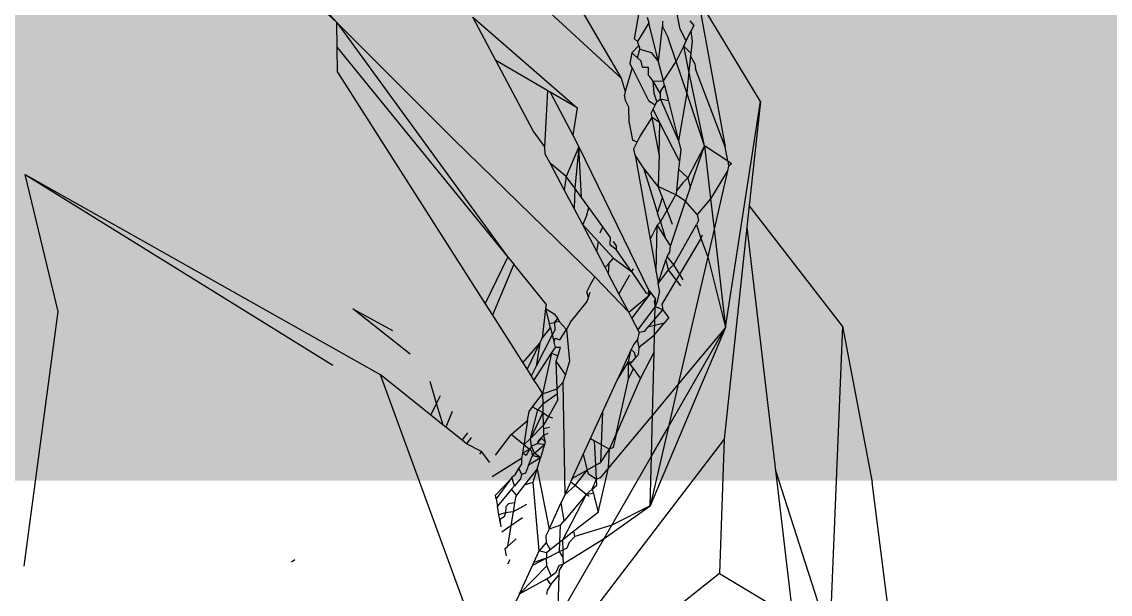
# Model space of a CAD drawing. Header units: millimetres. Extents: x 0 to 460473, y -68369 to 85219.
# Drawn here: x 228584.7 to 228595.25, y -29863.25 to -29857.71 of the extents above; entities that cross this region are included whole.
import ezdxf

# ---------------------------------------------------------------- set-up
doc = ezdxf.new("R2010")
doc.units = ezdxf.units.MM
doc.header["$LTSCALE"] = 50
doc.linetypes.add('HIDDEN2', pattern=[0.1875, 0.125, -0.0625])
doc.layers.add('fur', color=6, linetype='Continuous')
doc.layers.add('hid', color=8, linetype='HIDDEN2')

msp = doc.modelspace()

# ---------------------------------------------------------------- linework, layer by layer
at = {"layer": 'fur', "color": 40, "lineweight": 50, "true_color": 0xf8d731, "const_width": 20}
msp.add_lwpolyline([(227948.79534532, -29852.15140199), (229958.57693828, -29852.15140199), (229958.57693828, -31062.19639215), (227948.79534532, -31062.19639215)], close=True, dxfattribs=at)
at = {"layer": 'hid'}
for p, q in [((228586.8116174, -29854.85571294), (228590.50972174, -29858.25185053)), ((228591.08976151, -29856.57325505), (228591.51576977, -29858.91649292)), ((228587.7531409, -29857.71207576), (228586.95692863, -29856.97225248)), ((228587.7531409, -29857.71207576), (228587.08093787, -29856.97443516)), ((228591.8575168, -29858.47720977), (228590.96689811, -29857.0040666)), ((228589.85706965, -29857.13043255), (228590.50972174, -29858.25185053)), ((228590.6362042, -29857.87121588), (228590.70996572, -29857.45488951)), ((228591.08049434, -29857.77620559), (228591.03037934, -29857.53402237)), ((228589.07165159, -29857.66006729), (228590.08178681, -29858.5411428)), ((228589.29450231, -29858.08197728), (228589.07165159, -29857.66006729)), ((228590.76207355, -29857.66152201), (228590.77591426, -29857.71640705)), ((228587.75648974, -29857.95434289), (228587.7531409, -29857.71207576)), ((228587.7531409, -29857.71207576), (228589.41154136, -29859.98722105)), ((228588.89299679, -29858.85432435), (228587.7531409, -29857.71207576)), ((228590.77591426, -29857.71640705), (228590.66736443, -29857.89787527)), ((228590.87130786, -29858.09468835), (228590.77591426, -29857.71640705)), ((228590.87130786, -29858.09468835), (228590.90767195, -29857.75277386)), ((228590.90900547, -29857.70032224), (228590.90767195, -29857.75277386)), ((228590.90767195, -29857.75277386), (228590.96279076, -29857.86191441)), ((228591.13979342, -29857.89071296), (228591.08049434, -29857.77620559)), ((228591.17335449, -29857.69770321), (228591.21194829, -29857.74188618)), ((228591.21194829, -29857.74188618), (228591.18500447, -29857.79746055)), ((228590.6362042, -29857.87121588), (228590.66736443, -29857.89787527)), ((228590.67963057, -29857.93596817), (228590.66736443, -29857.89787527)), ((228591.04299362, -29858.09037241), (228590.96279076, -29857.86191441)), ((228591.11483989, -29857.94218215), (228591.13979342, -29857.89071296)), ((228591.13979342, -29857.89071296), (228591.18500447, -29857.79746055)), ((228591.19611706, -29857.89261622), (228591.18378351, -29858.01004468)), ((228591.18500447, -29857.79746055), (228591.19611706, -29857.89261622)), ((228587.75980655, -29858.19429205), (228587.75648974, -29857.95434289)), ((228587.75648974, -29857.95434289), (228589.41154136, -29859.98722105)), ((228590.61212191, -29858.00714162), (228590.67963057, -29857.93596817)), ((228590.66699971, -29858.05563849), (228590.69103129, -29857.97137348)), ((228590.67963057, -29857.93596817), (228590.69103129, -29857.97137348)), ((228590.69103129, -29857.97137348), (228590.79850452, -29858.00482731)), ((228591.04299362, -29858.09037241), (228591.11483989, -29857.94218215)), ((228591.16529959, -29858.18603113), (228591.11483989, -29857.94218215)), ((228591.18378351, -29858.01004468), (228591.11483989, -29857.94218215)), ((228589.79626906, -29858.37462116), (228589.29450231, -29858.08197728)), ((228589.65469403, -29858.76390679), (228589.29450231, -29858.08197728)), ((228590.61212191, -29858.00714162), (228590.59363921, -29858.11146204)), ((228590.61212191, -29858.00714162), (228590.66699971, -29858.05563849)), ((228590.7037461, -29858.08811218), (228590.66699971, -29858.05563849)), ((228590.71474355, -29858.14561699), (228590.7037461, -29858.08811218)), ((228590.79850452, -29858.00482731), (228590.87130786, -29858.09468835)), ((228590.91722402, -29858.27676788), (228590.87130786, -29858.09468835)), ((228590.91722402, -29858.27676788), (228591.04299362, -29858.09037241)), ((228591.14356088, -29858.39300662), (228591.04299362, -29858.09037241)), ((228591.18075679, -29858.03886227), (228591.16529959, -29858.18603113)), ((228591.18378351, -29858.01004468), (228591.18075679, -29858.03886227)), ((228591.18075679, -29858.03886227), (228591.22190871, -29858.11346673)), ((228587.75980655, -29858.19429205), (228589.19067511, -29860.43931656)), ((228590.61453773, -29858.15265709), (228590.54579896, -29858.38148301)), ((228590.61453773, -29858.15265709), (228590.59363921, -29858.11146204)), ((228590.61453773, -29858.15265709), (228590.77753743, -29858.4739613)), ((228590.71474355, -29858.14561699), (228590.77002062, -29858.14668061)), ((228590.77002062, -29858.14668061), (228590.77029709, -29858.21753603)), ((228591.16529959, -29858.18603113), (228591.14356088, -29858.39300662)), ((228591.31469714, -29858.90800215), (228591.16529959, -29858.18603113)), ((228591.22190871, -29858.11346673), (228591.22749509, -29858.1613022)), ((228591.51576977, -29858.91649292), (228591.22749509, -29858.1613022)), ((228590.50972174, -29858.25185053), (228590.54579896, -29858.38148301)), ((228590.82022756, -29858.2821755), (228590.77029709, -29858.21753603)), ((228590.82022756, -29858.2821755), (228590.91722402, -29858.27676788)), ((228590.89112505, -29858.40361681), (228590.82022756, -29858.2821755)), ((228590.82958607, -29858.40165992), (228590.82022756, -29858.2821755)), ((228590.92933685, -29858.32480107), (228590.91722402, -29858.27676788)), ((228589.76743356, -29858.91888255), (228589.79626906, -29858.37462116)), ((228589.82035364, -29858.38866793), (228589.79626906, -29858.37462116)), ((228589.82035364, -29858.38866793), (228590.03991926, -29858.80497363)), ((228590.08178681, -29858.5411428), (228589.82035364, -29858.38866793)), ((228590.54579896, -29858.38148301), (228590.53945038, -29858.41731581)), ((228590.54888186, -29858.46981009), (228590.53945038, -29858.41731581)), ((228590.85452492, -29858.47910832), (228590.82958607, -29858.40165992)), ((228590.88983076, -29858.45452537), (228590.89112505, -29858.40361681)), ((228590.89112505, -29858.40361681), (228590.89185504, -29858.37490369)), ((228590.89185504, -29858.37490369), (228590.92933685, -29858.32480107)), ((228590.92933685, -29858.32480107), (228590.9662632, -29858.47123172)), ((228591.14356088, -29858.39300662), (228591.06425064, -29858.85979884)), ((228591.31469714, -29858.90800215), (228591.14356088, -29858.39300662)), ((228590.58219247, -29858.53207175), (228590.54888186, -29858.46981009)), ((228590.83827702, -29858.51262126), (228590.77753743, -29858.4739613)), ((228590.81817942, -29858.5540746), (228590.83827702, -29858.51262126)), ((228590.83827702, -29858.51262126), (228590.85452492, -29858.47910832)), ((228590.85452492, -29858.47910832), (228590.88983076, -29858.45452537)), ((228590.9662632, -29858.47123172), (228590.88983076, -29858.45452537)), ((228590.88983076, -29858.45452537), (228591.06425064, -29858.85979884)), ((228590.9662632, -29858.47123172), (228591.06425064, -29858.85979884)), ((228591.52023475, -29860.66799412), (228591.8575168, -29858.47720977)), ((228591.8575168, -29858.47720977), (228591.74916607, -29859.48476963)), ((228590.08178681, -29858.5411428), (228590.03991926, -29858.80497363)), ((228590.58746035, -29858.68453231), (228590.58219247, -29858.53207175)), ((228590.6893553, -29858.81978748), (228590.80831131, -29858.63487555)), ((228590.80002128, -29858.59152762), (228590.81817942, -29858.5540746)), ((228590.80831131, -29858.63487555), (228590.80002128, -29858.59152762)), ((228590.87621811, -29858.98995493), (228590.80831131, -29858.63487555)), ((228590.88400117, -29858.6838221), (228590.80831131, -29858.63487555)), ((228590.88400117, -29858.6838221), (228590.81817942, -29858.5540746)), ((228590.58746035, -29858.68453231), (228590.61785659, -29858.85371337)), ((228590.87621811, -29858.98995493), (228590.88400117, -29858.6838221)), ((228591.07373485, -29859.05782422), (228590.88400117, -29858.6838221)), ((228589.76743356, -29858.91888255), (228589.65469403, -29858.76390679)), ((228590.03991926, -29858.80497363), (228590.09969441, -29858.91830983)), ((228590.66424371, -29858.87158269), (228590.6893553, -29858.81978748)), ((228590.25242753, -29860.17584103), (228588.89299679, -29858.85432435)), ((228589.77318014, -29858.98822949), (228589.76743356, -29858.91888255)), ((228590.09969441, -29858.91830983), (228589.9762839, -29859.20597562)), ((228590.09969441, -29858.91830983), (228590.05796899, -29859.31826284)), ((228590.12292321, -29859.40755121), (228590.09969441, -29858.91830983)), ((228590.09969441, -29858.91830983), (228590.7778832, -29860.30788242)), ((228590.66424371, -29858.87158269), (228590.61785659, -29858.85371337)), ((228590.63274132, -29858.93655959), (228590.66424371, -29858.87158269)), ((228590.64389292, -29858.99862782), (228590.63274132, -29858.93655959)), ((228591.06425064, -29858.85979884), (228591.08562938, -29858.94457575)), ((228591.08562938, -29858.94457575), (228591.07373485, -29859.05782422)), ((228591.31469714, -29858.90800215), (228591.15417274, -29859.21638298)), ((228591.17839159, -29859.31242232), (228591.31469714, -29858.90800215)), ((228591.54134061, -29859.05714411), (228591.31469714, -29858.90800215)), ((228591.31469714, -29858.90800215), (228591.37467539, -29859.42158812)), ((228591.54134061, -29859.05714411), (228591.51576977, -29858.91649292)), ((228589.81924576, -29859.07544279), (228589.77318014, -29858.98822949)), ((228590.72477345, -29859.12204215), (228590.64389292, -29858.99862782)), ((228590.64389292, -29858.99862782), (228590.79001797, -29859.81193858)), ((228590.87621811, -29858.98995493), (228590.86832792, -29859.30030146)), ((228591.07373485, -29859.05782422), (228591.06565288, -29859.13477316)), ((228591.54134061, -29859.05714411), (228591.55023019, -29859.10604081)), ((228591.5788925, -29859.081855), (228591.54134061, -29859.05714411)), ((228589.9762839, -29859.20597562), (228589.81924576, -29859.07544279)), ((228589.9559322, -29859.33422307), (228589.81924576, -29859.07544279)), ((228590.86832792, -29859.30030146), (228590.72477345, -29859.12204215)), ((228590.72477345, -29859.12204215), (228590.861763, -29859.55852105)), ((228591.06565288, -29859.13477316), (228591.04385051, -29859.3423547)), ((228591.15417274, -29859.21638298), (228591.06565288, -29859.13477316)), ((228591.5400092, -29859.1502249), (228591.37467539, -29859.42158812)), ((228591.5400092, -29859.1502249), (228591.40908199, -29859.71620741)), ((228591.55023019, -29859.10604081), (228591.5400092, -29859.1502249)), ((228591.5788925, -29859.081855), (228591.55023019, -29859.10604081)), ((228585.05055185, -29860.51256749), (228584.73193363, -29859.18441034)), ((228584.73193363, -29859.18441034), (228588.17207719, -29861.12208738)), ((228584.73193363, -29859.18441034), (228587.7132583, -29861.03249681)), ((228589.9762839, -29859.20597562), (228589.9559322, -29859.33422307)), ((228590.05796899, -29859.31826284), (228589.9762839, -29859.20597562)), ((228591.10754933, -29859.26488397), (228591.04385051, -29859.3423547)), ((228591.15417274, -29859.21638298), (228591.10754933, -29859.26488397)), ((228591.15417274, -29859.21638298), (228591.17839159, -29859.31242232)), ((228590.05191063, -29859.5159333), (228589.9559322, -29859.33422307)), ((228590.05796899, -29859.31826284), (228590.05191063, -29859.5159333)), ((228590.12292321, -29859.40755121), (228590.05796899, -29859.31826284)), ((228590.90839752, -29859.40788217), (228590.86832792, -29859.30030146)), ((228591.03971214, -29859.38175635), (228590.86832792, -29859.30030146)), ((228591.04385051, -29859.3423547), (228591.03971214, -29859.38175635)), ((228591.17839159, -29859.31242232), (228591.13360403, -29859.44530752)), ((228590.19422625, -29859.5055669), (228590.12292321, -29859.40755121)), ((228590.861763, -29859.55852105), (228590.90839752, -29859.40788217)), ((228590.95379729, -29859.52977359), (228590.90839752, -29859.40788217)), ((228590.95379729, -29859.52977359), (228591.03971214, -29859.38175635)), ((228590.98751088, -29859.87876759), (228591.13360403, -29859.44530752)), ((228591.13360403, -29859.44530752), (228591.03971214, -29859.38175635)), ((228591.24376846, -29859.57167292), (228591.13360403, -29859.44530752)), ((228591.37467539, -29859.42158812), (228591.24376846, -29859.57167292)), ((228591.37467539, -29859.42158812), (228591.40908199, -29859.71620741)), ((228590.13559112, -29859.67436058), (228590.05191063, -29859.5159333)), ((228590.17352448, -29859.58783164), (228590.19422625, -29859.5055669)), ((228590.33024113, -29859.69253777), (228590.19422625, -29859.5055669)), ((228590.88820648, -29859.64277583), (228590.861763, -29859.55852105)), ((228590.88820648, -29859.64277583), (228590.95379729, -29859.52977359)), ((228591.00653279, -29859.67136029), (228590.95379729, -29859.52977359)), ((228591.24376846, -29859.57167292), (228591.25855459, -29859.63030702)), ((228591.74916607, -29859.48476963), (228591.7264879, -29859.69565521)), ((228592.65372906, -29860.65580748), (228591.74916607, -29859.48476963)), ((228590.13559112, -29859.67436058), (228590.17352448, -29859.58783164)), ((228590.13559112, -29859.67436058), (228590.28781233, -29859.83761656)), ((228590.27123707, -29859.93117099), (228590.13559112, -29859.67436058)), ((228590.85876433, -29859.67646847), (228590.79001797, -29859.81193858)), ((228590.84722507, -29860.13034495), (228590.85876433, -29859.67646847)), ((228590.88820648, -29859.64277583), (228590.85876433, -29859.67646847)), ((228590.85876433, -29859.67646847), (228590.93962799, -29859.80661609)), ((228590.88820648, -29859.64277583), (228590.93962799, -29859.80661609)), ((228591.01927622, -29860.06039292), (228591.23743904, -29859.66826073)), ((228591.25855459, -29859.63030702), (228591.23743904, -29859.66826073)), ((228591.23743904, -29859.66826073), (228591.28150643, -29859.80511347)), ((228590.30458453, -29859.74929935), (228590.33024113, -29859.69253777)), ((228590.40255679, -29859.79194543), (228590.33024113, -29859.69253777)), ((228590.40255679, -29859.79194543), (228590.39933098, -29859.86602823)), ((228591.29486853, -29859.77430918), (228591.28150643, -29859.80511347)), ((228591.40908199, -29859.71620741), (228591.3474277, -29859.98273145)), ((228591.40908199, -29859.71620741), (228591.52023475, -29860.66799412)), ((228591.7264879, -29859.69565521), (228591.50557031, -29861.74998099)), ((228591.7264879, -29859.69565521), (228592.00523347, -29862.05267166)), ((228590.27123707, -29859.93117099), (228590.28781233, -29859.83761656)), ((228590.28781233, -29859.83761656), (228590.43578228, -29859.99631309)), ((228590.46039591, -29859.911672), (228590.39933098, -29859.86602823)), ((228590.4615442, -29859.87303162), (228590.4331951, -29859.83406195)), ((228590.4615442, -29859.87303162), (228590.46039591, -29859.911672)), ((228590.79001797, -29859.81193858), (228590.84722507, -29860.13034495)), ((228591.28150643, -29859.80511347), (228590.90317195, -29860.44173718)), ((228590.93962799, -29859.80661609), (228590.98751088, -29859.87876759)), ((228590.9811827, -29859.93901855), (228590.98751088, -29859.87876759)), ((228591.28150643, -29859.80511347), (228591.3474277, -29859.98273145)), ((228589.19067511, -29860.43931656), (228589.41154136, -29859.98722105)), ((228589.41154136, -29859.98722105), (228589.46691901, -29860.05524069)), ((228590.3534619, -29860.08684236), (228590.27123707, -29859.93117099)), ((228590.39153935, -29860.04496788), (228590.43578228, -29859.99631309)), ((228590.43578228, -29859.99631309), (228590.61014511, -29860.12575403)), ((228590.61014511, -29860.12575403), (228590.46039591, -29859.911672)), ((228590.95324272, -29859.98044161), (228590.94100329, -29860.01675614)), ((228590.95324272, -29859.98044161), (228590.9811827, -29859.93901855)), ((228591.01927622, -29860.06039292), (228590.95324272, -29859.98044161)), ((228591.3474277, -29859.98273145), (228591.06208305, -29861.21624191)), ((228591.3474277, -29859.98273145), (228591.52023475, -29860.66799412)), ((228589.46691901, -29860.05524069), (228589.26053271, -29860.54892274)), ((228589.78040855, -29860.44029578), (228589.46691901, -29860.05524069)), ((228590.3534619, -29860.08684236), (228590.39153935, -29860.04496788)), ((228590.3534619, -29860.08684236), (228590.3869549, -29860.15025265)), ((228590.3534619, -29860.08684236), (228590.37364698, -29860.12505757)), ((228590.3869549, -29860.15025265), (228590.39153935, -29860.04496788)), ((228590.62567762, -29860.09865522), (228590.61014511, -29860.12575403)), ((228590.86652131, -29860.23774503), (228590.94100329, -29860.01675614)), ((228590.96331943, -29860.10909569), (228590.86652131, -29860.23774503)), ((228590.94100329, -29860.01675614), (228590.96331943, -29860.10909569)), ((228591.01927622, -29860.06039292), (228590.96331943, -29860.10909569)), ((228590.96331943, -29860.10909569), (228591.08287412, -29860.26302984)), ((228591.10842227, -29860.20413249), (228591.01927622, -29860.06039292)), ((228590.21570883, -29860.24458469), (228590.25242753, -29860.17584103)), ((228590.58144299, -29860.51846536), (228590.25242753, -29860.17584103)), ((228590.48725764, -29860.34014985), (228590.3869549, -29860.15025265)), ((228590.58971245, -29860.16140191), (228590.48725764, -29860.34014985)), ((228590.61014511, -29860.12575403), (228590.75208167, -29860.33554154)), ((228590.84722507, -29860.13034495), (228590.86652131, -29860.23774503)), ((228590.17504668, -29860.32071116), (228590.21570883, -29860.24458469)), ((228590.19253871, -29860.37536194), (228590.17504668, -29860.32071116)), ((228590.77469186, -29860.35979077), (228590.7778832, -29860.30788242)), ((228590.7778832, -29860.30788242), (228590.79551356, -29860.33211773)), ((228590.87972385, -29860.31122843), (228590.85586605, -29860.4150804)), ((228590.87972385, -29860.31122843), (228590.86652131, -29860.23774503)), ((228590.01824806, -29860.61426488), (228590.18008501, -29860.41685172)), ((228590.18008501, -29860.41685172), (228590.19253871, -29860.37536194)), ((228590.19253871, -29860.37536194), (228590.20724791, -29860.32635794)), ((228590.58144299, -29860.51846536), (228590.48725764, -29860.34014985)), ((228590.58144299, -29860.51846536), (228590.77469186, -29860.35979077)), ((228590.77469186, -29860.35979077), (228590.61190656, -29860.57614022)), ((228590.75208167, -29860.33554154), (228590.79551356, -29860.33211773)), ((228590.79551356, -29860.33211773), (228590.77469186, -29860.35979077)), ((228590.79551356, -29860.33211773), (228590.84052225, -29860.39398827)), ((228590.84052225, -29860.39398827), (228590.8275146, -29860.41644272)), ((228590.8275146, -29860.41644272), (228590.83874662, -29860.46382979)), ((228590.83874662, -29860.46382979), (228590.84052225, -29860.39398827)), ((228590.85586605, -29860.4150804), (228590.83874662, -29860.46382979)), ((228584.72126858, -29862.9785826), (228585.05055185, -29860.51256749)), ((228588.46192087, -29860.92719098), (228587.90778405, -29860.48725676)), ((228587.90778405, -29860.48725676), (228588.29219754, -29860.69685445)), ((228589.19067511, -29860.43931656), (228589.26053271, -29860.54892274)), ((228589.7737847, -29860.48203634), (228589.74361875, -29860.77046548)), ((228589.78040855, -29860.44029578), (228589.7737847, -29860.48203634)), ((228589.7737847, -29860.48203634), (228589.85767856, -29860.53520551)), ((228589.7737847, -29860.48203634), (228589.81203811, -29860.62934357)), ((228589.85767856, -29860.53520551), (228589.89366129, -29860.57940263)), ((228590.61190656, -29860.57614022), (228590.58144299, -29860.51846536)), ((228590.83874662, -29860.46382979), (228590.66775271, -29860.69223151)), ((228590.83569139, -29860.58400156), (228590.83874662, -29860.46382979)), ((228590.91232719, -29860.49269388), (228590.83569139, -29860.58400156)), ((228590.83874662, -29860.46382979), (228590.91232719, -29860.49269388)), ((228590.90317195, -29860.44173718), (228590.91232719, -29860.49269388)), ((228590.97098493, -29860.57031345), (228590.91232719, -29860.49269388)), ((228589.26053271, -29860.54892274), (228589.55489823, -29861.01078053)), ((228589.81203811, -29860.62934357), (228589.86143698, -29860.62043679)), ((228589.82257578, -29860.66992229), (228589.81203811, -29860.62934357)), ((228589.86143698, -29860.62043679), (228589.89366129, -29860.57940263)), ((228589.90747889, -29860.60888119), (228589.86143698, -29860.62043679)), ((228589.86143698, -29860.62043679), (228589.86460079, -29860.69218382)), ((228589.89366129, -29860.57940263), (228589.90747889, -29860.60888119)), ((228589.90747889, -29860.60888119), (228589.9801356, -29860.68561789)), ((228590.01824806, -29860.61426488), (228589.9801356, -29860.68561789)), ((228590.68369529, -29860.71205354), (228590.61190656, -29860.57614022)), ((228590.83569139, -29860.58400156), (228590.76838385, -29860.6641951)), ((228590.92586378, -29860.62499315), (228590.76838385, -29860.6641951)), ((228590.83174961, -29860.7390446), (228590.83569139, -29860.58400156)), ((228590.83174961, -29860.7390446), (228590.92586378, -29860.62499315)), ((228590.97098493, -29860.57031345), (228590.92586378, -29860.62499315)), ((228589.84051052, -29860.73898586), (228589.6850941, -29861.04092546)), ((228589.74361875, -29860.77046548), (228589.82257578, -29860.66992229)), ((228589.82257578, -29860.66992229), (228589.84051052, -29860.73898586)), ((228589.86460079, -29860.69218382), (228589.84051052, -29860.73898586)), ((228589.84051052, -29860.73898586), (228589.85844089, -29860.80803258)), ((228589.91436866, -29860.78589271), (228589.9801356, -29860.68561789)), ((228589.9801356, -29860.68561789), (228590.0065827, -29860.9948785)), ((228590.68369529, -29860.71205354), (228590.66718354, -29860.78477016)), ((228590.68369529, -29860.71205354), (228590.73687164, -29860.7017403)), ((228590.70678052, -29860.83961702), (228590.83174961, -29860.7390446)), ((228590.73687164, -29860.7017403), (228590.76838385, -29860.6641951)), ((228591.52023475, -29860.66799412), (228590.78967917, -29862.39381098)), ((228590.82754729, -29860.90433562), (228590.83174961, -29860.7390446)), ((228590.96681896, -29861.62805708), (228591.52023475, -29860.66799412)), ((228591.52023475, -29860.66799412), (228591.06208305, -29861.21624191)), ((228592.65372906, -29860.65580748), (228592.52941463, -29863.68053353)), ((228592.65372906, -29860.65580748), (228592.94001886, -29862.16563943)), ((228589.55489823, -29861.01078053), (228589.72042045, -29860.81831434)), ((228589.59591057, -29861.07512866), (228589.72042045, -29860.81831434)), ((228589.72042045, -29860.81831434), (228589.6850941, -29861.04092546)), ((228589.72042045, -29860.81831434), (228589.74361875, -29860.77046548)), ((228589.85844089, -29860.80803258), (228589.86799785, -29860.76922022)), ((228589.87201422, -29860.86030108), (228589.85844089, -29860.80803258)), ((228589.86799785, -29860.76922022), (228589.91436866, -29860.78589271)), ((228590.63015937, -29860.8288826), (228590.60694999, -29860.87953139)), ((228590.66718354, -29860.78477016), (228590.63015937, -29860.8288826)), ((228590.68188999, -29860.86498793), (228590.66718354, -29860.78477016)), ((228590.68188999, -29860.86498793), (228590.70678052, -29860.83961702)), ((228589.66296965, -29861.18034397), (228589.83211324, -29860.91495349)), ((228589.83211324, -29860.91495349), (228589.74617118, -29861.31088668)), ((228589.83211324, -29860.91495349), (228589.87201422, -29860.86030108)), ((228589.89390354, -29860.94459307), (228589.83211324, -29860.91495349)), ((228589.92186295, -29860.86062439), (228589.87201422, -29860.86030108)), ((228589.87785639, -29860.99278645), (228589.89390354, -29860.94459307)), ((228589.89390354, -29860.94459307), (228589.92186295, -29860.86062439)), ((228590.60694999, -29860.87953139), (228590.47099284, -29861.17622464)), ((228590.58004438, -29861.00059587), (228590.60694999, -29860.87953139)), ((228590.63905404, -29860.90865062), (228590.60694999, -29860.87953139)), ((228590.65021459, -29860.95903627), (228590.63905404, -29860.90865062)), ((228590.65021459, -29860.95903627), (228590.67568168, -29860.9281742)), ((228590.67568168, -29860.9281742), (228590.68188999, -29860.86498793)), ((228590.82754729, -29860.90433562), (228590.69431827, -29861.15878585)), ((228590.81200935, -29861.51549291), (228590.82754729, -29860.90433562)), ((228589.55489823, -29861.01078053), (228589.59591057, -29861.07512866)), ((228589.6850941, -29861.04092546), (228589.63550898, -29861.13725833)), ((228589.88964281, -29861.26007174), (228589.87785639, -29860.99278645)), ((228589.96862746, -29861.12132722), (228589.87785639, -29860.99278645)), ((228590.0065827, -29860.9948785), (228589.96862746, -29861.12132722)), ((228590.47099284, -29861.17622464), (228590.58004438, -29861.00059587)), ((228590.58004438, -29861.00059587), (228590.61903253, -29860.99682399)), ((228590.59679057, -29861.02377772), (228590.58004438, -29861.00059587)), ((228590.58084206, -29861.16501228), (228590.58004438, -29861.00059587)), ((228590.59679057, -29861.02377772), (228590.61903253, -29860.99682399)), ((228590.6272844, -29861.0659905), (228590.59679057, -29861.02377772)), ((228590.61903253, -29860.99682399), (228590.65021459, -29860.95903627)), ((228588.17207719, -29861.12208738), (228589.75516981, -29865.44347279)), ((228588.6640437, -29861.51728881), (228588.17207719, -29861.12208738)), ((228589.59591057, -29861.07512866), (228589.63550898, -29861.13725833)), ((228589.63550898, -29861.13725833), (228589.66296965, -29861.18034397)), ((228589.96862746, -29861.12132722), (228589.94469618, -29861.20105479)), ((228590.69431827, -29861.15878585), (228590.45915271, -29861.70092404)), ((228590.45915271, -29861.70092404), (228590.58084206, -29861.16501228)), ((228590.58084206, -29861.16501228), (228590.6272844, -29861.0659905)), ((228590.69431827, -29861.15878585), (228590.6272844, -29861.0659905)), ((228588.71959959, -29861.40357037), (228588.65583402, -29861.19035621)), ((228589.66296965, -29861.18034397), (228589.69317923, -29861.2248302)), ((228589.69317923, -29861.2248302), (228589.74617118, -29861.31088668)), ((228589.74617118, -29861.31088668), (228589.88964281, -29861.26007174)), ((228589.88964281, -29861.26007174), (228589.94469618, -29861.20105479)), ((228589.89185238, -29861.31017906), (228589.88964281, -29861.26007174)), ((228589.94469618, -29861.20105479), (228589.96100887, -29862.28913999)), ((228590.32876585, -29861.48660027), (228590.47099284, -29861.17622464)), ((228591.06208305, -29861.21624191), (228590.81200935, -29861.51549291)), ((228591.06208305, -29861.21624191), (228590.96681896, -29861.62805708)), ((228588.71959959, -29861.40357037), (228588.75681292, -29861.32739766)), ((228589.64920242, -29861.43674807), (228589.74617118, -29861.31088668)), ((228589.74617118, -29861.31088668), (228589.74860426, -29861.41126437)), ((228589.89185238, -29861.31017906), (228589.74860426, -29861.41126437)), ((228589.89442557, -29861.36853244), (228589.80268771, -29861.52950687)), ((228589.89442557, -29861.36853244), (228589.89185238, -29861.31017906)), ((228588.6640437, -29861.51728881), (228588.71959959, -29861.40357037)), ((228588.78193088, -29861.61198872), (228588.71959959, -29861.40357037)), ((228588.87055511, -29861.48176053), (228588.80751927, -29861.63254412)), ((228589.60125891, -29861.56921786), (228589.61529702, -29861.48075586)), ((228589.61529702, -29861.48075586), (228589.64920242, -29861.43674807)), ((228589.62868709, -29861.74110056), (228589.69933401, -29861.46408183)), ((228589.64920242, -29861.43674807), (228589.69933401, -29861.46408183)), ((228589.69933401, -29861.46408183), (228589.74860426, -29861.41126437)), ((228589.69933401, -29861.46408183), (228589.75056154, -29861.49201314)), ((228589.74860426, -29861.41126437), (228589.75056154, -29861.49201314)), ((228588.78193088, -29861.61198872), (228588.6640437, -29861.51728881)), ((228589.4421929, -29861.70543777), (228589.60125891, -29861.56921786)), ((228589.60125891, -29861.56921786), (228589.56426292, -29861.80235026)), ((228589.75056154, -29861.49201314), (228589.62868709, -29861.74110056)), ((228589.75056154, -29861.49201314), (228589.80268771, -29861.52950687)), ((228589.75056154, -29861.49201314), (228589.75355992, -29861.61571249)), ((228589.80268771, -29861.52950687), (228589.75355992, -29861.61571249)), ((228589.80268771, -29861.52950687), (228589.84234057, -29861.54205476)), ((228590.21119533, -29861.7431692), (228590.32876585, -29861.48660027)), ((228590.32876585, -29861.48660027), (228590.31512649, -29861.79983665)), ((228590.81200935, -29861.51549291), (228590.38531598, -29862.02609605)), ((228590.80187257, -29861.91420525), (228590.81200935, -29861.51549291)), ((228588.80751927, -29861.63254412), (228588.78193088, -29861.61198872)), ((228588.96639732, -29861.76017239), (228588.80751927, -29861.63254412)), ((228588.96639732, -29861.76017239), (228589.0227898, -29861.6883627)), ((228589.75355992, -29861.61571249), (228589.62868709, -29861.74110056)), ((228589.75355992, -29861.61571249), (228589.75435231, -29861.64840262)), ((228589.81393796, -29861.63667868), (228589.75435231, -29861.64840262)), ((228589.75435231, -29861.64840262), (228589.75593665, -29861.7137652)), ((228589.79708237, -29861.69283347), (228589.75593665, -29861.7137652)), ((228590.96681896, -29861.62805708), (228590.78967917, -29862.39381098)), ((228590.80187257, -29861.91420525), (228590.96681896, -29861.62805708)), ((228589.01037691, -29861.79550161), (228588.96639732, -29861.76017239)), ((228589.05587712, -29861.73326648), (228589.01037691, -29861.79550161)), ((228589.15564573, -29861.8686654), (228589.01037691, -29861.79550161)), ((228589.29040679, -29861.90244979), (228589.4421929, -29861.70543777)), ((228589.56426292, -29861.80235026), (228589.4421929, -29861.70543777)), ((228589.56426292, -29861.80235026), (228589.62868709, -29861.74110056)), ((228589.6394758, -29861.81589842), (228589.62868709, -29861.74110056)), ((228589.69468595, -29861.7951703), (228589.6394758, -29861.81589842)), ((228589.66895631, -29861.88546729), (228589.7650617, -29861.79951102)), ((228589.69468595, -29861.7951703), (228589.73551325, -29861.74090888)), ((228589.70801674, -29861.76237915), (228589.69468595, -29861.7951703)), ((228589.7650617, -29861.79951102), (228589.69468595, -29861.7951703)), ((228589.75593665, -29861.7137652), (228589.70801674, -29861.76237915)), ((228589.7650617, -29861.79951102), (228589.72573122, -29861.9305414)), ((228589.73551325, -29861.74090888), (228589.77269259, -29861.77408855)), ((228589.75593665, -29861.7137652), (228589.77269259, -29861.77408855)), ((228589.77269259, -29861.77408855), (228589.7650617, -29861.79951102)), ((228591.50557031, -29861.74998099), (228589.87940792, -29863.873268)), ((228590.14103893, -29861.89626838), (228590.21119533, -29861.7431692)), ((228590.21119533, -29861.7431692), (228590.25072127, -29861.76472033)), ((228590.25072127, -29861.76472033), (228590.31512649, -29861.79983665)), ((228590.26314607, -29862.00180819), (228590.25072127, -29861.76472033)), ((228590.31512649, -29861.79983665), (228590.30741917, -29861.97684013)), ((228590.31512649, -29861.79983665), (228590.39690536, -29861.84442578)), ((228590.39690536, -29861.84442578), (228590.45915271, -29861.70092404)), ((228590.45915271, -29861.70092404), (228590.42961916, -29861.83098783)), ((228591.50557031, -29861.74998099), (228591.461577, -29863.04982762)), ((228589.15564573, -29861.8686654), (228589.13389132, -29861.89472193)), ((228589.23424902, -29861.97534023), (228589.15564573, -29861.8686654)), ((228589.55117096, -29861.88485006), (228589.54277389, -29861.93776464)), ((228589.56426292, -29861.80235026), (228589.55117096, -29861.88485006)), ((228589.62136253, -29861.84768216), (228589.55117096, -29861.88485006)), ((228589.58804916, -29861.90613788), (228589.55117096, -29861.88485006)), ((228589.62136253, -29861.84768216), (228589.56426292, -29861.80235026)), ((228589.62136253, -29861.84768216), (228589.58804916, -29861.90613788)), ((228589.61097752, -29862.00107685), (228589.6494726, -29861.9063864)), ((228589.6394758, -29861.81589842), (228589.62136253, -29861.84768216)), ((228589.64253041, -29861.86448753), (228589.62136253, -29861.84768216)), ((228589.66895631, -29861.88546729), (228589.6394758, -29861.81589842)), ((228589.6494726, -29861.9063864), (228589.64253041, -29861.86448753)), ((228589.6494726, -29861.9063864), (228589.66895631, -29861.88546729)), ((228589.72573122, -29861.9305414), (228589.6494726, -29861.9063864)), ((228589.72573122, -29861.9305414), (228589.66895631, -29861.88546729)), ((228590.03326977, -29862.13144822), (228590.14103893, -29861.89626838)), ((228590.14103893, -29861.89626838), (228590.18054323, -29862.04839253)), ((228590.30741917, -29861.97684013), (228590.39690536, -29861.84442578)), ((228590.38531598, -29862.02609605), (228590.39690536, -29861.84442578)), ((228590.42961916, -29861.83098783), (228590.39690536, -29861.84442578)), ((228589.54277389, -29861.93776464), (228589.25848617, -29862.113389)), ((228589.5157924, -29862.0329284), (228589.54399802, -29861.99544178)), ((228589.54277389, -29861.93776464), (228589.54399802, -29861.99544178)), ((228589.61097752, -29862.00107685), (228589.5797394, -29862.07791659)), ((228589.72573122, -29861.9305414), (228589.61097752, -29862.00107685)), ((228589.69411673, -29862.03586575), (228589.72573122, -29861.9305414)), ((228590.26314607, -29862.00180819), (228590.18054323, -29862.04839253)), ((228590.30741917, -29861.97684013), (228590.26314607, -29862.00180819)), ((228590.27020541, -29862.13651311), (228590.26314607, -29862.00180819)), ((228590.41642318, -29862.58288093), (228590.80187257, -29861.91420525)), ((228590.78967917, -29862.39381098), (228590.80187257, -29861.91420525)), ((228589.48069302, -29862.09451806), (228589.44927594, -29862.12133196)), ((228589.48069302, -29862.09451806), (228589.5157924, -29862.0329284)), ((228589.5157924, -29862.0329284), (228589.54266873, -29862.09043527)), ((228589.54266873, -29862.09043527), (228589.53190384, -29862.13415324)), ((228589.5797394, -29862.07791659), (228589.54266873, -29862.09043527)), ((228589.69411673, -29862.03586575), (228589.57241249, -29862.19003497)), ((228589.65552147, -29862.16444671), (228589.69411673, -29862.03586575)), ((228589.69411673, -29862.03586575), (228589.80924036, -29862.62033766)), ((228590.18054323, -29862.04839253), (228590.03326977, -29862.13144822)), ((228590.06234508, -29862.19778218), (228590.18054323, -29862.04839253)), ((228590.18054323, -29862.04839253), (228590.18955565, -29862.08309782)), ((228590.18955565, -29862.08309782), (228590.27020541, -29862.13651311)), ((228590.28708893, -29862.45868144), (228590.38531598, -29862.02609605)), ((228590.38531598, -29862.02609605), (228590.30410008, -29862.12328316)), ((228592.00523347, -29862.05267166), (228592.52941463, -29863.68053353)), ((228592.00523347, -29862.05267166), (228592.17346875, -29863.47523538)), ((228589.28991997, -29862.29242801), (228589.42946194, -29862.14766571)), ((228589.42946194, -29862.14766571), (228589.29571311, -29862.3254243)), ((228589.44927594, -29862.12133196), (228589.42946194, -29862.14766571)), ((228589.47588001, -29862.20001622), (228589.44646238, -29862.23460031)), ((228589.47588001, -29862.20001622), (228589.44927594, -29862.12133196)), ((228589.53190384, -29862.13415324), (228589.47588001, -29862.20001622)), ((228589.57241249, -29862.19003497), (228589.49354292, -29862.28994324)), ((228589.57241249, -29862.19003497), (228589.65552147, -29862.16444671)), ((228589.71273105, -29862.83094562), (228589.65552147, -29862.16444671)), ((228590.03326977, -29862.13144822), (228589.96100887, -29862.28913999)), ((228589.96100887, -29862.28913999), (228590.06234508, -29862.19778218)), ((228590.06234508, -29862.19778218), (228590.01873738, -29862.16316163)), ((228590.17025309, -29862.28345132), (228590.06234508, -29862.19778218)), ((228590.22843386, -29862.23281101), (228590.27020541, -29862.13651311)), ((228590.22843386, -29862.23281101), (228590.27327401, -29862.1950676)), ((228590.30410008, -29862.12328316), (228590.27020541, -29862.13651311)), ((228590.27327401, -29862.1950676), (228590.27020541, -29862.13651311)), ((228593.12799028, -29863.64509851), (228592.94001886, -29862.16563943)), ((228589.29571311, -29862.3254243), (228589.28991997, -29862.29242801)), ((228589.29571311, -29862.3254243), (228589.30828709, -29862.39704253)), ((228589.44646238, -29862.23460031), (228589.30828709, -29862.39704253)), ((228589.49354292, -29862.28994324), (228589.44646238, -29862.23460031)), ((228589.48286907, -29862.31525843), (228589.47468963, -29862.36680168)), ((228589.49354292, -29862.28994324), (228589.48286907, -29862.31525843)), ((228589.96100887, -29862.28913999), (228589.92703848, -29862.36327204)), ((228590.17025309, -29862.28345132), (228589.93901796, -29862.72866277)), ((228590.17025309, -29862.28345132), (228589.9555332, -29862.54039613)), ((228590.22843386, -29862.23281101), (228590.17025309, -29862.28345132)), ((228590.23922362, -29862.27436048), (228590.17025309, -29862.28345132)), ((228590.1971907, -29862.30483733), (228590.17025309, -29862.28345132)), ((228590.22843386, -29862.23281101), (228590.23922362, -29862.27436048)), ((228590.23922362, -29862.27436048), (228590.28708893, -29862.45868144)), ((228589.32306703, -29862.48122532), (228589.30828709, -29862.39704253)), ((228589.39127353, -29862.40469437), (228589.38806965, -29862.46373142)), ((228589.41754152, -29862.37522044), (228589.39127353, -29862.40469437)), ((228589.47468963, -29862.36680168), (228589.41754152, -29862.37522044)), ((228589.47468963, -29862.36680168), (228589.46080562, -29862.4542926)), ((228589.59046981, -29862.38116775), (228589.46080562, -29862.4542926)), ((228589.80924036, -29862.62033766), (228589.92703848, -29862.36327204)), ((228589.9555332, -29862.54039613), (228589.92703848, -29862.36327204)), ((228590.34310038, -29862.71008095), (228590.78967917, -29862.39381098)), ((228590.78967917, -29862.39381098), (228590.41642318, -29862.58288093)), ((228589.38806965, -29862.46373142), (228589.32306703, -29862.48122532)), ((228589.33117376, -29862.52739922), (228589.32306703, -29862.48122532)), ((228589.37512277, -29862.50261392), (228589.33117376, -29862.52739922)), ((228589.33829684, -29862.5679705), (228589.33117376, -29862.52739922)), ((228589.33117376, -29862.52739922), (228589.34349749, -29862.59759211)), ((228589.38806965, -29862.46373142), (228589.37512277, -29862.50261392)), ((228589.46080562, -29862.4542926), (228589.38806965, -29862.46373142)), ((228589.46080562, -29862.4542926), (228589.43988243, -29862.58614132)), ((228589.43988243, -29862.58614132), (228589.5527354, -29862.50688075)), ((228590.28708893, -29862.45868144), (228590.05103513, -29862.64177663)), ((228589.3522882, -29862.64766179), (228589.43988243, -29862.58614132)), ((228589.43988243, -29862.58614132), (228589.40788062, -29862.78780262)), ((228589.80924036, -29862.62033766), (228589.77948522, -29862.68527097)), ((228589.92018933, -29862.58269042), (228589.80924036, -29862.62033766)), ((228589.91498772, -29862.74730183), (228589.92018933, -29862.58269042)), ((228589.92018933, -29862.58269042), (228589.9555332, -29862.54039613)), ((228590.05103513, -29862.64177663), (228589.93901796, -29862.72866277)), ((228590.05928812, -29862.6933749), (228590.05103513, -29862.64177663)), ((228590.41642318, -29862.58288093), (228590.05928812, -29862.6933749)), ((228590.34310038, -29862.71008095), (228590.41642318, -29862.58288093)), ((228589.40788062, -29862.78780262), (228589.49087068, -29862.71298446)), ((228589.78103504, -29862.74920957), (228589.71273105, -29862.83094562)), ((228589.77948522, -29862.68527097), (228589.78103504, -29862.74920957)), ((228589.78103504, -29862.74920957), (228589.81894364, -29862.82179845)), ((228589.91498772, -29862.74730183), (228589.81894364, -29862.82179845)), ((228589.89140252, -29863.49368415), (228590.34310038, -29862.71008095)), ((228589.91211109, -29862.83833634), (228589.91498772, -29862.74730183)), ((228589.93901796, -29862.72866277), (228589.91498772, -29862.74730183)), ((228589.93901796, -29862.72866277), (228589.94211536, -29862.8231379)), ((228589.94647405, -29862.95608417), (228590.34310038, -29862.71008095)), ((228590.00390041, -29862.75043849), (228589.98088365, -29862.80350013)), ((228590.05928812, -29862.6933749), (228590.00390041, -29862.75043849)), ((228589.38112723, -29862.81192165), (228589.40788062, -29862.78780262)), ((228589.38112723, -29862.81192165), (228589.39316901, -29862.88050866)), ((228589.66066482, -29862.94456745), (228589.71273105, -29862.83094562)), ((228589.78346164, -29862.84932006), (228589.71273105, -29862.83094562)), ((228589.81894364, -29862.82179845), (228589.78346164, -29862.84932006)), ((228589.78346164, -29862.84932006), (228589.78475906, -29862.90284553)), ((228589.78475906, -29862.90284553), (228589.91211109, -29862.83833634)), ((228589.94211536, -29862.8231379), (228589.91211109, -29862.83833634)), ((228589.94424104, -29862.88797405), (228589.91211109, -29862.83833634)), ((228589.98088365, -29862.80350013), (228589.94211536, -29862.8231379)), ((228589.94211536, -29862.8231379), (228589.94424104, -29862.88797405)), ((228587.34576662, -29862.91817976), (228587.31340618, -29862.94152356)), ((228589.42919966, -29862.9184428), (228589.40687437, -29862.95857093)), ((228589.78475906, -29862.90284553), (228589.64805105, -29862.97209392)), ((228589.64805105, -29862.97209392), (228589.66066482, -29862.94456745)), ((228589.78475906, -29862.90284553), (228589.66066482, -29862.94456745)), ((228589.78649405, -29862.974423), (228589.78475906, -29862.90284553)), ((228589.94647405, -29862.95608417), (228589.90639081, -29863.01936148)), ((228589.90789484, -29862.97176464), (228589.94647405, -29862.95608417)), ((228589.94424104, -29862.88797405), (228589.94647405, -29862.95608417)), ((228589.52221665, -29863.24669674), (228589.64805105, -29862.97209392)), ((228589.52221665, -29863.24669674), (228589.78649405, -29862.974423)), ((228589.83102978, -29863.07273265), (228589.78649405, -29862.974423)), ((228589.82758994, -29863.15689528), (228589.90495436, -29863.06481958)), ((228589.83102978, -29863.07273265), (228589.87876047, -29863.03892947)), ((228591.461577, -29863.04982762), (228589.8654747, -29864.31420169)), ((228589.87876047, -29863.03892947), (228589.90789484, -29862.97176464)), ((228589.90495436, -29863.06481958), (228589.89140252, -29863.49368415)), ((228589.90639081, -29863.01936148), (228589.90495436, -29863.06481958)), ((228591.461577, -29863.04982762), (228592.17346875, -29863.47523538)), ((228589.52221665, -29863.24669674), (228589.7895884, -29863.10208171)), ((228589.7895884, -29863.10208171), (228589.83102978, -29863.07273265)), ((228589.82758994, -29863.15689528), (228589.7895884, -29863.10208171)), ((228589.82758994, -29863.15689528), (228589.79235949, -29863.21640422)), ((228589.52221665, -29863.24669674), (228589.47539834, -29863.34886625)), ((228589.79235949, -29863.21640422), (228589.78498589, -29863.25511241))]:
    msp.add_line(p, q, dxfattribs=at)

doc.saveas('drawing.dxf')
